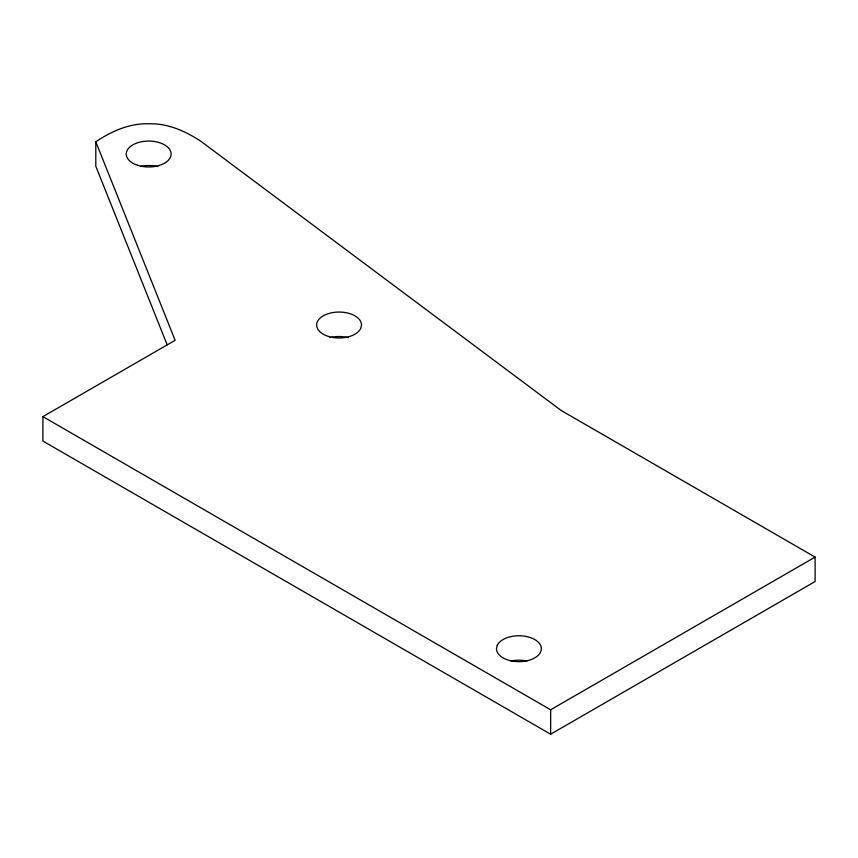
<?xml version="1.0" encoding="UTF-8"?>
<svg xmlns="http://www.w3.org/2000/svg" width="858" height="858" viewBox="0 0 858 858"><rect width="100%" height="100%" fill="white"/><g stroke="black" fill="none" stroke-linecap="round" stroke-linejoin="round"><path stroke-width="1.29" d="M42.9 416.634L175.129 340.294L95.796 141.806C111.486 131.274 129.419 123.177 148.681 123.788C167.943 123.177 185.875 131.274 201.576 141.806L561.229 410.521L815.1 557.099L815.1 581.531L550.643 734.212L42.9 441.066L42.9 416.634L550.643 709.78L815.1 557.099M167.192 344.873L95.796 166.238L95.796 141.806M550.643 709.78L550.643 734.212M140.637 166.355A22.437 12.956 0 0 1 157.808 166.613M329.955 337.623A22.437 12.956 0 0 1 348.219 337.623M510.875 661.035A22.437 12.956 0 0 1 526.951 661.035M361.529 325.021L360.757 328.378A22.437 12.956 0 0 1 324.667 334.952A22.437 12.956 0 0 1 329.601 313.277A22.437 12.956 0 0 1 361.529 325.021M497.243 645.355L496.471 648.702A22.437 12.956 0 0 0 528.399 660.445A22.437 12.956 0 0 0 533.333 638.781A22.437 12.956 0 0 0 497.243 645.355M137.462 165.24A22.437 12.956 0 0 0 171.117 154.022A22.437 12.956 0 0 0 137.462 142.803A22.437 12.956 0 0 0 137.462 165.24"/></g></svg>
